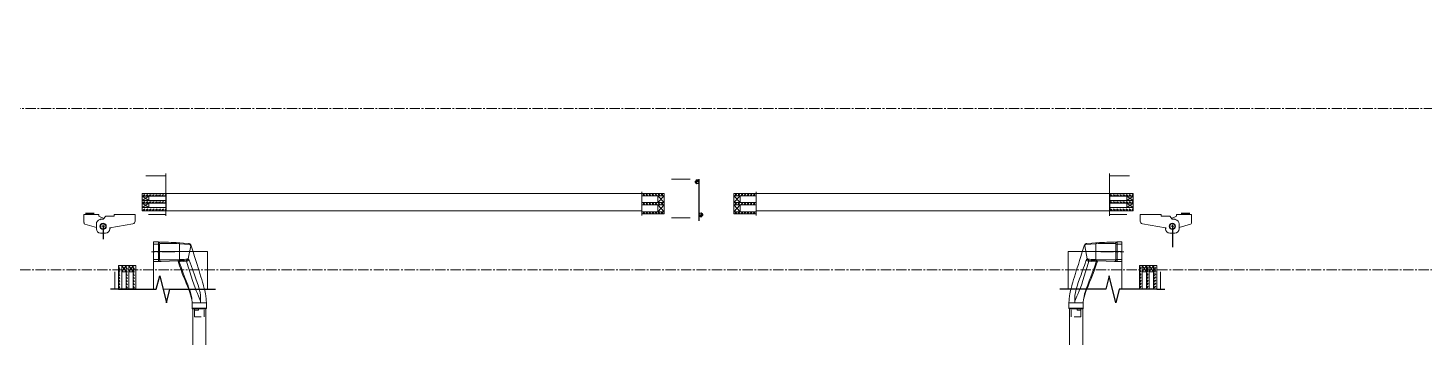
# Model space of a CAD drawing. Header units: millimetres. Extents: x -7155 to 483283, y -227682 to 148426.
# Drawn here: x 66812 to 69408, y 68275 to 68850 of the extents above; entities that cross this region are included whole.
import ezdxf

# ---------------------------------------------------------------- set-up
doc = ezdxf.new("R2010")
doc.units = ezdxf.units.MM
doc.set_wipeout_variables(frame=1)
for name, pattern in [('CENTER', [50.8, 31.75, -6.35, 6.35, -6.35]), ('CENTER2', [28.575, 19.05, -3.175, 3.175, -3.175]), ('CENTERLINE', [30, 12, -1.5, 3, -1.5, 12]), ('HIDDEN', [9.525, 6.35, -3.175])]:
    doc.linetypes.add(name, pattern=pattern)
doc.layers.get('Defpoints').update_dxf_attribs({"color": 140})
doc.layers.add('001', color=7, linetype='Continuous')
doc.layers.add('CENTER', color=1, linetype='CENTER')
for name, color, linetype, lineweight in [('Al', 59, 'Continuous', 13), ('Cen', 1, 'CENTER2', 13), ('DIM', 5, 'Continuous', 9), ('KONT', 7, 'Continuous', 35), ('OSN', 7, 'Continuous', 0), ('АР_Двери_внутренние_антипаника', 7, 'Continuous', 0), ('АР_Оси_РД_размер', 8, 'Continuous', 0), ('АР_Стены_Стекло', 4, 'Continuous', 13), ('Витражные конструкции', 252, 'Continuous', 15), ('СПДС_СИМВОЛЫ', 213, 'Continuous', 25)]:
    doc.layers.add(name, color=color, linetype=linetype, lineweight=lineweight)
doc.layers.add('АР_Оси_РД_100', color=7, linetype='Continuous', lineweight=0, true_color=0x525252)
doc.layers.add('РД_Оси_100', color=7, linetype='Continuous', lineweight=0, true_color=0x525252)
doc.styles.add('style1', font='ARIALN.TTF')
doc.dimstyles.new('Dim100_ареал', dxfattribs={"dimscale": 100, "dimtxt": 2.5, "dimasz": 1, "dimexe": 1, "dimexo": 1, "dimgap": 0.5, "dimtad": 1, "dimzin": 12, "dimdsep": 46, "dimtxsty": 'style1', "dimblk": 'ARCHTICK', "dimcen": 1, "dimdle": 1, "dimclrd": 256, "dimclre": 256, "dimaunit": 1, "dimadec": 0, "dimazin": 3, "dimtfac": 1, "dimtmove": 1, "dimatfit": 3, "dimldrblk": 'OPEN30', "dimfxl": 4, "dimfxlon": 1, "dimtolj": 1, "dimtzin": 0, "dimlwd": 9, "dimlwe": 9, "dimarcsym": 0})

# ---------------------------------------------------------------- blocks, each defined once
blk = doc.blocks.new('_ArchTick')
at = {"color": 0, "linetype": 'ByBlock', "const_width": 0.15}
blk.add_lwpolyline([(-0.5, -0.5), (0.5, 0.5)], dxfattribs=at)
blk = doc.blocks.new('*D149')
at = {"layer": 'Defpoints', "color": 0, "lineweight": 50, "transparency": 16777216}
for p in [(68364, 68400), (70364, 68400), (68364, 15000)]:
    blk.add_point(p, dxfattribs=at)
at = {"layer": 'АР_Оси_РД_размер', "lineweight": 9, "transparency": 16777216}
for p, q in [((70364, 14900), (70364, 68500)), ((69964, 68400), (70464, 68400)), ((69964, 15000), (70464, 15000))]:
    blk.add_line(p, q, dxfattribs=at)
at = {"layer": 'АР_Оси_РД_размер', "lineweight": 9, "transparency": 16777216, "xscale": 100, "yscale": 100, "zscale": 100}
for p, rotation in [((70364, 68400), 90), ((70364, 15000), 270)]:
    blk.add_blockref('_ArchTick', p, dxfattribs=dict(at, rotation=rotation))
at = {"layer": 'АР_Оси_РД_размер', "color": 0, "transparency": 16777216, "insert": (70186.4, 41700), "char_height": 250, "attachment_point": 5, "rotation": 90, "style": 'style1'}
blk.add_mtext('\\A1;53400', dxfattribs=at)
blk = doc.blocks.new('_Open30')
at = {"color": 0, "linetype": 'ByBlock', "lineweight": -2}
for p, q in [((-1, 0.268), (0, 0)), ((0, 0), (-1, -0.268)), ((0, 0), (-1, 0))]:
    blk.add_line(p, q, dxfattribs=at)
blk = doc.blocks.new('*D275')
at = {"layer": 'Defpoints', "color": 0, "lineweight": 50, "transparency": 16777216}
for p in [(68364, 68400), (68364, 63600), (69864, 63600)]:
    blk.add_point(p, dxfattribs=at)
at = {"layer": 'АР_Оси_РД_размер', "lineweight": 9, "transparency": 16777216}
for p, q in [((69864, 68500), (69864, 63500)), ((69464, 68400), (69964, 68400)), ((69464, 63600), (69964, 63600))]:
    blk.add_line(p, q, dxfattribs=at)
at = {"layer": 'АР_Оси_РД_размер', "lineweight": 9, "transparency": 16777216, "xscale": 100, "yscale": 100, "zscale": 100}
for p, rotation in [((69864, 68400), 90), ((69864, 63600), 270)]:
    blk.add_blockref('_ArchTick', p, dxfattribs=dict(at, rotation=rotation))
at = {"layer": 'АР_Оси_РД_размер', "color": 0, "transparency": 16777216, "insert": (69686.4, 66000), "char_height": 250, "attachment_point": 5, "rotation": 90, "style": 'style1'}
blk.add_mtext('\\A1;4800', dxfattribs=at)
blk = doc.blocks.new('01022_sp32mm')
at = {"layer": 'DIM'}
h = blk.add_hatch(dxfattribs=at)
h.set_pattern_fill('GLASS', color=256, scale=4.1, style=0)
h.set_pattern_definition([(45, (-2825.8216, -1233.269), (5e-16, 5.7982756), [4.1, -4.1]), (45, (-2823.792, -1232.3998), (5e-16, 5.7982756), [1.64, -6.56]), (45, (-2826.1127, -1232.3998), (5e-16, 5.7982756), [1.64, -6.56])])
h.paths.add_polyline_path([(44.1, 0), (10.9, 0), (12.9, -1, -1), (12.7, -1.5), (9.8, 0), (8.3, 0), (8, -0.4, -0.236068), (7.8, -0.5, -0.236068), (7.6, -0.4), (7.3, 0), (6.3, 0), (6, -0.4, -0.236068), (5.8, -0.5, -0.236068), (5.6, -0.4), (5.3, 0), (4.3, 0), (4, -0.4, -0.236068), (3.8, -0.5, -0.236068), (3.6, -0.4), (3.3, 0), (2.3, 0), (2, -0.4, -0.236068), (1.8, -0.5, -0.236068), (1.6, -0.4), (1.3, 0), (0, 0), (0, -5), (44.1, -5)])
h = blk.add_hatch(dxfattribs=at)
h.set_pattern_fill('GLASS', color=256, scale=4.1, style=0)
h.set_pattern_definition([(45, (-2825.8216, -1246.269), (5e-16, 5.7982756), [4.1, -4.1]), (45, (-2823.792, -1245.3998), (5e-16, 5.7982756), [1.64, -6.56]), (45, (-2826.1127, -1245.3998), (5e-16, 5.7982756), [1.64, -6.56])])
h.paths.add_polyline_path([(44.1, -13), (10.9, -13), (12.9, -14, -1), (12.7, -14.5), (9.8, -13), (8.3, -13), (8, -13.4, -0.236068), (7.8, -13.5, -0.236068), (7.6, -13.4), (7.3, -13), (6.3, -13), (6, -13.4, -0.236068), (5.8, -13.5, -0.236068), (5.6, -13.4), (5.3, -13), (4.3, -13), (4, -13.4, -0.236068), (3.8, -13.5, -0.236068), (3.6, -13.4), (3.3, -13), (2.3, -13), (2, -13.4, -0.236068), (1.8, -13.5, -0.236068), (1.6, -13.4), (1.3, -13), (0, -13), (0, -18), (44.1, -18)])
h = blk.add_hatch(dxfattribs=at)
h.set_pattern_fill('GLASS', color=256, scale=4.1, style=0)
h.set_pattern_definition([(45, (-2825.8216, -1260.269), (5e-16, 5.7982756), [4.1, -4.1]), (45, (-2823.792, -1259.3998), (5e-16, 5.7982756), [1.64, -6.56]), (45, (-2826.1127, -1259.3998), (5e-16, 5.7982756), [1.64, -6.56])])
h.paths.add_polyline_path([(44.1, -27), (10.9, -27), (12.9, -28, -1), (12.7, -28.5), (9.8, -27), (8.3, -27), (8, -27.4, -0.236068), (7.8, -27.5, -0.236068), (7.6, -27.4), (7.3, -27), (6.3, -27), (6, -27.4, -0.236068), (5.8, -27.5, -0.236068), (5.6, -27.4), (5.3, -27), (4.3, -27), (4, -27.4, -0.236068), (3.8, -27.5, -0.236068), (3.6, -27.4), (3.3, -27), (2.3, -27), (2, -27.4, -0.236068), (1.8, -27.5, -0.236068), (1.6, -27.4), (1.3, -27), (0, -27), (0, -32), (44.1, -32)])
for p, q in [((44.1, 0), (0, 0)), ((0, 0), (0, -5)), ((44.1, -5), (0, -5)), ((0, -5), (0, -13)), ((0, -13), (0, -18)), ((44.1, -13), (0, -13)), ((0, -18), (0, -26)), ((44.1, -18), (0, -18)), ((12, -5), (12, -13)), ((12, -18), (12, -26)), ((0, -26), (0, -32)), ((44.1, -26), (0, -26)), ((44.1, -32), (0, -32))]:
    blk.add_line(p, q)
at = {"layer": 'CENTER'}
blk.add_line((44.1, 0), (44.1, -32), dxfattribs=at)
at = {"layer": 'DIM'}
for p, q in [((12, -5), (0, -13)), ((0, -5), (12, -13)), ((0, -18), (12, -26)), ((12, -18), (0, -26))]:
    blk.add_line(p, q, dxfattribs=at)
blk = doc.blocks.new('petlia_dv')
for p, q in [((-59.9, 22), (-59.9, 11)), ((-59.9, 22), (-24.3, 22)), ((-59.9, 11), (-59.7, 11)), ((-59.7, 11), (-59.7, 9.4)), ((-12.5, -2.6), (-55.6, 4.4)), ((-20.9, 22), (-24.3, 22)), ((-20.9, 22), (-20.9, 19)), ((-20.9, 19), (-4.9, 19)), ((-4.9, 19), (-0.2, 13.4)), ((-4.9, 19), (-2.7, 16.3)), ((7.9, 19), (-1.3, 14.8)), ((-0.2, 13.4), (5.5, 13.3)), ((5.5, 13.3), (5.5, 12.4)), ((5.9, 12.3), (5.5, 12.4)), ((7.9, 22), (32.5, 22)), ((7.9, 22), (7.9, 19)), ((12.5, 4.5), (12.5, -4.5)), ((12.5, -2), (33.9, 3.8)), ((35.9, 22), (32.5, 22)), ((35.9, 7), (35.4, 7)), ((35.4, 7), (35.4, 5.7)), ((35.9, 22), (35.9, 7)), ((-12.5, -2.6), (-12.5, -4.5)), ((4.5, -12.5), (-4.5, -12.5)), ((-4.5, -12.5), (4.5, -12.5)), ((12.5, -2.4), (12.5, -4.5))]:
    blk.add_line(p, q)
for radius in [6, 5]:
    blk.add_circle((0, 0), radius)
for centre, radius, start, end in [((-54.7, 9.4), 5, 180, 260), ((4.5, 4.5), 8, 0, 80), ((33.4, 5.7), 2, 285, 0), ((-4.5, -4.5), 8, 180, 270), ((-4.5, -4.5), 8, 180, 270), ((4.5, -4.5), 8, 270, 0), ((4.5, -4.5), 8, 270, 0)]:
    blk.add_arc(centre, radius, start, end)
at = {"layer": '001'}
blk.add_line((-12.5, -2.5), (-12.5, -4.5), dxfattribs=at)
at = {"layer": 'Cen', "ltscale": 0.5}
blk.add_line((3.2, 0), (-3.2, 0), dxfattribs=at)
at = {"layer": 'Cen', "ltscale": 0.3}
blk.add_line((0, 3.2), (0, -2.8), dxfattribs=at)
blk = doc.blocks.new('дверь 72 открытая створка в проем')
for p, q in [((130.8, 0), (168.3, 0)), ((135.9, -72), (168.3, -72)), ((73.3, -178.6), (73.3, -211)), ((145.3, -173.5), (145.3, -211))]:
    blk.add_line(p, q)
at = {"layer": 'Cen', "linetype": 'CENTER', "ltscale": 5}
for p, q in [((168.3, 4), (168.3, -74.8)), ((149.3, -211), (70.5, -211))]:
    blk.add_line(p, q, dxfattribs=at)
at = {"layer": 'KONT', "ltscale": 10}
for p in [(18.9, -70.3), (34.9, -70.3)]:
    blk.add_line(p, (26.9, -70.3), dxfattribs=at)
blk.add_blockref('01022_sp32mm', (124.2, -33))
at = {"rotation": 270}
blk.add_blockref('01022_sp32mm', (112.3, -166.9), dxfattribs=at)
at = {"layer": 'OSN', "xscale": -1}
blk.add_blockref('petlia_dv', (51.3, -94), dxfattribs=at)
blk = doc.blocks.new('ТПУ-45.02')
at = {"elevation": 0}
blk.add_lwpolyline([(-2, 2.5, -0.916659), (-1.5, 2.4), (-1.5, 1.4, -0.398231), (-1.6, 1.3), (-1.9, 1.3, 0.668179), (-2.1, 0.9), (-1.3, 0.1, 0.198912), (-1.1, 0), (1.2, 0, 0.198912), (1.3, 0.1), (2.1, 0.9, 0.668179), (2, 1.3), (1.6, 1.3, -0.414214), (1.5, 1.4), (1.5, 2.4, -0.904069), (2, 2.5), (3.3, 2.5, 0.414214), (3.5, 2.7), (3.5, 3.1, 0.327426), (3.3, 3.4), (-1, 4.3, 0.167079), (-1.2, 4.3, -0.978527), (-1.6, 4.8, 0.140808), (-1.5, 4.9), (-1, 6.4, -0.301775), (-0.8, 6.6, -0.191208), (1.6, 6.3, -0.2528), (1.7, 6.1, 0.249371), (1.8, 5.9, -0.087675), (2.5, 5.2, 0.34791), (2.8, 5.1), (3.3, 5.4, 0.434986), (3.4, 5.7, 0.631386), (-3.8, 4.5), (-3.8, 2.7, 0.423855), (-3.6, 2.5)], format="xyb", close=True, dxfattribs=at)
blk.add_lwpolyline([(-2, 4.3, 0.440609), (-1.8, 4), (-0.5, 3.8, -0.880439), (-0.6, 3.3), (-3.2, 3.3, -0.266716), (-1.7, 6.2, -0.681981), (-1.5, 6.1)], format="xyb", close=True)
blk.add_lwpolyline([(0.6, 0.7, 0.413945), (0.7, 0.8), (0.7, 2.4, 0.414214), (0.5, 2.7), (-0.4, 2.7, 0.414214), (-0.7, 2.4), (-0.7, 0.8, 0.413945), (-0.5, 0.7), (0.6, 0.7)], format="xyb")
blk = doc.blocks.new('РУ-65.05')
blk.add_blockref('ТПУ-45.02', (-2.6, -2.5))
blk = doc.blocks.new('Стекло 4 мм разрез')
at = {"layer": 'Al'}
for p, q in [((-2, -41.9), (-2, 0)), ((2, -41.9), (2, 0))]:
    blk.add_line(p, q, dxfattribs=at)
at = {"layer": 'Al', "ltscale": 4}
blk.add_line((2, 0), (-2, 0), dxfattribs=at)
at = {"layer": 'Al', "color": 5, "linetype": 'Continuous'}
for p, q in [((-1.4, -5.4), (1.4, -2.5)), ((-1.4, -11), (1.4, -8.2)), ((-1.4, -16.7), (1.4, -13.9)), ((-1.4, -22.4), (1.4, -19.6)), ((-1.4, -28.1), (1.4, -25.2)), ((-1.1, -3.9), (0, -2.8)), ((-1.1, -9.6), (0, -8.5)), ((-1.1, -15.3), (0, -14.2)), ((-1.1, -21), (0, -19.8)), ((-1.1, -26.6), (0, -25.5)), ((0, -5.1), (1.1, -3.9)), ((0, -10.8), (1.1, -9.6)), ((0, -16.4), (1.1, -15.3)), ((0, -22.1), (1.1, -21)), ((-1.4, -33.7), (1.4, -30.9)), ((-1.4, -39.4), (1.4, -36.6)), ((-1.1, -32.3), (0, -31.2)), ((-1.1, -38), (0, -36.9)), ((0, -27.8), (1.1, -26.6)), ((0, -33.5), (1.1, -32.3)), ((0, -39.1), (1.1, -38))]:
    blk.add_line(p, q, dxfattribs=at)
blk = doc.blocks.new('СПД 38 4+4+4')
at = {"layer": 'Al', "ltscale": 4}
for p, q in [((4, 0), (17, -12)), ((4, -12), (17, 0)), ((21, 0), (34, -12)), ((21, -12), (34, 0))]:
    blk.add_line(p, q, dxfattribs=at)
for points in [[(4, 0), (17, 0), (17, -12), (4, -12)], [(21, 0), (34, 0), (34, -12), (21, -12)]]:
    blk.add_lwpolyline(points, close=True, dxfattribs=at)
at = {"layer": 'Cen', "ltscale": 5}
blk.add_line((41, -41.9), (-3, -41.9), dxfattribs=at)
at = {"layer": 'Al', "ltscale": 4}
for p in [(2, 0), (19, 0), (36, 0)]:
    blk.add_blockref('Стекло 4 мм разрез', p, dxfattribs=at)
blk = doc.blocks.new('дверь 72 стык створок')
for p, q in [((-122.9, 27), (-157.9, 27)), ((-122.9, -45), (-157.9, -45))]:
    blk.add_line(p, q)
at = {"layer": 'CENTER', "ltscale": 5}
blk.add_line((-106.6, 26.6), (-106.6, -50.8), dxfattribs=at)
at = {"xscale": -1, "rotation": 180}
blk.add_blockref('РУ-65.05', (-107.3, 23), dxfattribs=at)
at = {"xscale": -1}
blk.add_blockref('РУ-65.05', (-105.8, -41), dxfattribs=at)
at = {"layer": 'Al', "ltscale": 4, "rotation": 270}
blk.add_blockref('СПД 38 4+4+4', (-171.2, 0), dxfattribs=at)
at = {"layer": 'Al', "ltscale": 4, "xscale": -1, "rotation": 90}
blk.add_blockref('СПД 38 4+4+4', (-41.9, 0), dxfattribs=at)
blk = doc.blocks.new('Д-4 план')
at = {"layer": 'АР_Стены_Стекло', "ltscale": 35}
for p, q in [((-65, 1922.7), (-65, 1038.2)), ((-33, 1922.7), (-33, 1038.2)), ((-65, 825), (-65, 168.3)), ((-33, 825), (-33, 168.3))]:
    blk.add_line(p, q, dxfattribs=at)
at = {"layer": 'Витражные конструкции', "ltscale": 75}
for points in [[(-211, 1940.7), (-211, 1945.7), (-141, 1945.7), (-141, 1845.7), (-211, 1845.7), (-211, 1928.2)], [(-211, 150.3), (-211, 145.3), (-141, 145.3), (-141, 245.3), (-211, 245.3), (-211, 162.8)]]:
    blk.add_lwpolyline(points, dxfattribs=at)
at = {"layer": 'Витражные конструкции', "ltscale": 4}
for name, p, rotation in [('дверь 72 открытая створка в проем', (0, 2091), 270), ('дверь 72 стык створок', (-33, 825), 269.9999999999999)]:
    blk.add_blockref(name, p, dxfattribs=dict(at, rotation=rotation))
at = {"layer": 'Витражные конструкции', "ltscale": 4, "xscale": -1, "rotation": 270}
blk.add_blockref('дверь 72 открытая створка в проем', (0, 0), dxfattribs=at)
at = {"color": 7, "ltscale": 5, "true_color": 0xffffff}
for points in [[(-211, 2010.7), (-211, 1940.7), (-186, 1934.4), (-236, 1921.9), (-211, 1915.7), (-211, 1845.7), (-278.7, 1845.7), (-278.7, 2010.7)], [(-211, 80.3), (-211, 150.3), (-236, 156.6), (-186, 169.1), (-211, 175.3), (-211, 245.3), (-278.7, 245.3), (-278.7, 80.3)]]:
    blk.add_wipeout(points, dxfattribs=at).dxf.layer = 'СПДС_СИМВОЛЫ'
at = {"layer": 'СПДС_СИМВОЛЫ', "linetype": 'Continuous', "ltscale": 5}
for p, q in [((-211, 2010.7), (-211, 2025.7)), ((-211, 1845.7), (-211, 1830.7)), ((-211, 245.3), (-211, 260.3)), ((-211, 80.3), (-211, 65.3))]:
    blk.add_line(p, q, dxfattribs=at)
for points in [[(-211, 2010.7), (-211, 1940.7), (-186, 1934.4), (-236, 1921.9), (-211, 1915.7), (-211, 1845.7)], [(-211, 80.3), (-211, 150.3), (-236, 156.6), (-186, 169.1), (-211, 175.3), (-211, 245.3)]]:
    blk.add_lwpolyline(points, dxfattribs=at)
blk = doc.blocks.new('66NEW00')
at = {"layer": 'АР_Двери_внутренние_антипаника', "color": 40, "linetype": 'Continuous'}
for p, q in [((9.1, 0), (-9.1, 0)), ((-9.1, 0), (-9.1, -4.7)), ((9.1, -4.7), (9.1, 0)), ((8.5, -22.4), (9, -6.9)), ((9, -5.7), (9.1, -4.7)), ((9, -6.9), (9, -5.7)), ((-8.3, -23.5), (-8, -27.9)), ((8.5, -22.4), (8.8, -22.7)), ((8.8, -22.7), (13.2, -24.1)), ((13.2, -24.1), (17, -25.5)), ((17, -25.5), (20.4, -26.7)), ((-8, -27.9), (-7.7, -32.5)), ((-7.7, -32.7), (-7.7, -32.5)), ((-7.6, -32.8), (-7.7, -32.7)), ((-7.3, -33.6), (-7.6, -32.8)), ((-6.4, -34.5), (-7.3, -33.6)), ((-5.6, -34.9), (-6.4, -34.5)), ((-4.6, -35.2), (-5.6, -34.9)), ((0.2, -36.7), (-4.6, -35.2)), ((4.5, -38.1), (0.2, -36.7)), ((8.3, -39.3), (4.5, -38.1)), ((20.4, -26.7), (23.3, -27.9)), ((23.3, -27.9), (25.9, -28.9)), ((25.9, -28.9), (28.2, -29.9)), ((28.2, -29.9), (30.3, -30.7)), ((30.3, -30.7), (32.1, -31.4)), ((32.1, -31.4), (34.2, -32.3)), ((34.2, -32.3), (36.1, -33)), ((36.1, -33), (38, -33.7)), ((38, -33.7), (40, -34.4)), ((40, -34.4), (42.2, -35)), ((42.2, -35), (44.4, -35.5)), ((44.4, -35.5), (45.1, -35.6)), ((45.1, -35.6), (46.3, -35.8)), ((47.5, -35.8), (46.3, -35.8)), ((47.5, -35.8), (52.5, -35.8)), ((53, -43.4), (53, -36.3)), ((11.8, -40.4), (8.3, -39.3)), ((14.9, -41.4), (11.8, -40.4)), ((17.7, -42.3), (14.9, -41.4)), ((20.2, -43), (17.7, -42.3)), ((23.3, -44), (20.2, -43)), ((26, -44.8), (23.3, -44)), ((28.2, -45.4), (26, -44.8)), ((30.1, -46), (28.2, -45.4)), ((31.7, -46.4), (30.1, -46)), ((33.1, -46.8), (31.7, -46.4)), ((34.2, -47.1), (33.1, -46.8)), ((35.1, -47.3), (34.2, -47.1)), ((36.2, -47.6), (35.1, -47.3)), ((37.6, -47.9), (36.2, -47.6)), ((39.3, -48.2), (37.6, -47.9)), ((41.1, -48.6), (39.3, -48.2)), ((41.8, -48.7), (41.1, -48.6)), ((42.4, -48.7), (41.8, -48.7)), ((43, -48.8), (42.4, -48.7)), ((43.6, -48.9), (43, -48.8)), ((44.1, -48.9), (43.6, -48.9)), ((45.1, -49), (44.1, -48.9)), ((47.5, -49.1), (45.1, -49)), ((52.5, -49.1), (47.5, -49.1)), ((53, -48.6), (53, -43.4))]:
    blk.add_line(p, q, dxfattribs=at)
at = {"layer": 'АР_Двери_внутренние_антипаника', "color": 1, "linetype": 'Continuous'}
for p, q in [((-7.1, -4.4), (-7.1, 0)), ((7.1, 0), (7.1, -4.4)), ((-8.9, -4.6), (-9.1, -4.7)), ((-9, -5.2), (-9.1, -4.7)), ((-8.8, -5.4), (-9, -5.2)), ((-8.5, -4.5), (-8.9, -4.6)), ((-8.6, -5.6), (-8.8, -5.4)), ((-8.4, -5.7), (-8.6, -5.6)), ((-8.2, -4.4), (-8.5, -4.5)), ((-8.1, -5.8), (-8.4, -5.7)), ((-7.8, -4.4), (-8.2, -4.4)), ((-7.6, -5.9), (-8.1, -5.8)), ((-7.5, -4.4), (-7.8, -4.4)), ((-7.6, -5.8), (-7.5, -5.7)), ((-7.6, -5.9), (-7.6, -5.8)), ((-7.6, -7.7), (-7.6, -5.9)), ((-7.6, -9.8), (-7.6, -7.7)), ((-7.6, -11.7), (-7.6, -9.8)), ((-7.6, -14), (-7.6, -11.7)), ((-7.1, -4.4), (-7.5, -4.4)), ((-7.5, -5.7), (-7.3, -5.7)), ((-7.3, -5.7), (-7.2, -5.6)), ((-7.2, -5.6), (-7.1, -5.6)), ((7.1, -4.4), (-7.1, -4.4)), ((-7.1, -4.4), (-7.1, -5.6)), ((-7.1, -5.6), (7.1, -5.6)), ((7.1, -4.4), (7.1, -5.6)), ((7.5, -4.4), (7.1, -4.4)), ((7.1, -5.6), (7.2, -5.6)), ((7.2, -5.6), (7.3, -5.7)), ((7.3, -5.7), (7.4, -5.7)), ((7.4, -5.7), (7.5, -5.7)), ((7.8, -4.4), (7.5, -4.4)), ((7.5, -5.7), (7.6, -5.8)), ((8.1, -5.8), (7.6, -5.9)), ((7.6, -5.8), (7.6, -5.9)), ((7.6, -5.9), (7.6, -7.8)), ((7.6, -7.8), (7.6, -9.9)), ((7.6, -9.9), (7.6, -11.8)), ((7.6, -11.8), (7.6, -14.2)), ((8.2, -4.4), (7.8, -4.4)), ((8.4, -5.7), (8.1, -5.8)), ((8.5, -4.5), (8.2, -4.4)), ((8.6, -5.6), (8.4, -5.7)), ((8.9, -4.6), (8.5, -4.5)), ((8.8, -5.4), (8.6, -5.6)), ((9, -5.2), (8.8, -5.4)), ((9.1, -4.7), (8.9, -4.6)), ((9.1, -4.7), (9, -5.2)), ((-8.4, -23.1), (-8.3, -23.5)), ((-8.3, -23.5), (-8.1, -23.7)), ((-8.3, -24.4), (-8.3, -24.2)), ((-8.1, -23.7), (-7.8, -23.9)), ((-7.8, -23.9), (-7.4, -24)), ((-7.6, -16), (-7.6, -14)), ((-7.6, -18.1), (-7.6, -16)), ((-7.6, -19.9), (-7.6, -18.1)), ((-7.5, -21.9), (-7.6, -19.9)), ((-7.4, -24), (-7.5, -21.9)), ((7.4, -24), (-7.4, -24)), ((7.3, -24), (-7.3, -24)), ((-6.7, -33.3), (-7.3, -24)), ((7.3, -24), (7.2, -25.6)), ((7.2, -25.6), (7.2, -27.1)), ((7.5, -24), (7.3, -24)), ((7.5, -22.4), (7.4, -24)), ((7.4, -24), (7.8, -23.9)), ((7.6, -19.3), (7.5, -20.8)), ((7.5, -20.8), (7.5, -22.4)), ((7.5, -24), (7.5, -24)), ((7.6, -14.2), (7.6, -16.2)), ((7.6, -16.2), (7.6, -17.8)), ((7.6, -17.8), (7.6, -19.3)), ((7.8, -23.9), (8.1, -23.7)), ((8.1, -23.7), (8.3, -23.5)), ((8.2, -25.1), (8.2, -25.2)), ((8.3, -25.1), (8.2, -25.1)), ((8.2, -25.2), (8.2, -25.5)), ((8.2, -25.5), (8.2, -25.5)), ((8.3, -23.5), (8.4, -23.1)), ((8.4, -23.6), (8.3, -23.6)), ((8.4, -24.3), (8.3, -24.8)), ((8.3, -24.8), (8.3, -25.1)), ((8.3, -25.1), (8.3, -25.1)), ((8.4, -23.1), (8.5, -22.4)), ((8.4, -22.6), (8.5, -22.9)), ((8.4, -22.6), (8.4, -23.6)), ((8.4, -23.6), (8.4, -24.3)), ((8.5, -22.9), (8.6, -23)), ((8.6, -23), (8.6, -23.1)), ((8.6, -23.1), (8.7, -23.2)), ((8.7, -23.2), (8.9, -23.4)), ((8.8, -22.7), (9, -22.8)), ((8.9, -23.4), (9.2, -23.8)), ((9, -22.8), (9.1, -22.9)), ((9, -27.8), (9.3, -24)), ((9.1, -22.9), (9.2, -23.2)), ((9.2, -23.2), (9.3, -23.8)), ((9.2, -23.8), (9.3, -23.8)), ((9.3, -23.8), (14.4, -25.5)), ((9.3, -24), (9.3, -23.8)), ((14.4, -25.5), (19.1, -27.2)), ((-7.4, -33.1), (-7.6, -32.8)), ((-7.1, -33.3), (-7.4, -33.1)), ((-6.7, -33.3), (-7.1, -33.3)), ((-6.6, -33.7), (-6.7, -33.3)), ((-6.3, -34), (-6.6, -33.7)), ((-6.3, -34.5), (-6.4, -34.4)), ((-5.6, -34.5), (-6.3, -34)), ((-6, -34.6), (-6.3, -34.5)), ((-5.6, -34.5), (-6, -34.6)), ((6.7, -32.2), (-5.6, -34.5)), ((6.7, -31.8), (6.6, -32)), ((6.6, -32), (6.7, -32.1)), ((6.8, -31.6), (6.7, -31.8)), ((6.7, -32.2), (7.2, -32)), ((6.7, -32.1), (6.7, -32.2)), ((6.7, -32.2), (7.1, -32.7)), ((6.9, -31.4), (6.8, -31.5)), ((6.8, -31.5), (6.8, -31.5)), ((6.8, -31.5), (6.8, -31.5)), ((6.8, -31.5), (6.8, -31.6)), ((6.8, -31.6), (6.8, -31.6)), ((6.8, -31.6), (6.8, -31.6)), ((6.8, -31.6), (6.8, -31.6)), ((6.8, -31.6), (6.8, -31.6)), ((6.8, -31.6), (6.8, -31.6)), ((6.8, -31.6), (6.8, -31.6)), ((6.8, -31.6), (6.8, -31.6)), ((6.8, -31.6), (6.8, -31.6)), ((6.8, -31.6), (6.8, -31.6)), ((6.8, -31.6), (6.8, -31.6)), ((6.8, -31.6), (6.8, -31.6)), ((6.8, -31.6), (6.8, -31.6)), ((7, -29.9), (6.9, -31.4)), ((6.9, -31.4), (7.2, -31.3)), ((7.1, -28.5), (7, -29.9)), ((7.2, -27.1), (7.1, -28.5)), ((7.1, -32.7), (7.4, -32.9)), ((7.2, -31.3), (7.5, -31.2)), ((7.2, -32), (7.6, -31.6)), ((7.4, -32.9), (7.8, -33.1)), ((7.5, -31.2), (7.8, -30.9)), ((7.6, -31.6), (8, -31.1)), ((7.8, -30.9), (7.9, -30.6)), ((7.8, -33.1), (8.2, -32.7)), ((7.8, -33.1), (12.8, -34.8)), ((8, -30.6), (7.9, -30.6)), ((7.9, -30.6), (7.9, -30.6)), ((7.9, -30.6), (7.9, -30.6)), ((8, -31.1), (8.1, -30.6)), ((8.1, -30.6), (8, -30.6)), ((8, -30.6), (8, -30.6)), ((8.1, -30.7), (8.1, -30.6)), ((8.4, -30.7), (8.1, -30.7)), ((8.2, -32.7), (8.5, -32.1)), ((8.6, -30.6), (8.4, -30.7)), ((8.5, -32.1), (8.8, -31.3)), ((8.7, -30.6), (8.6, -30.6)), ((8.8, -30.6), (8.7, -30.6)), ((8.8, -30.6), (9, -27.8)), ((14, -32.2), (8.8, -30.6)), ((8.8, -30.6), (8.8, -30.6)), ((8.8, -31.3), (8.8, -30.6)), ((12.8, -34.8), (17.3, -36.4)), ((18.7, -33.6), (14, -32.2)), ((17.3, -36.4), (21.4, -37.9)), ((22.9, -34.9), (18.7, -33.6)), ((19.1, -27.2), (23.3, -28.8)), ((21.4, -37.9), (25.2, -39.3)), ((26.8, -36.1), (22.9, -34.9)), ((23.3, -28.8), (27.2, -30.3)), ((30.3, -37.3), (26.8, -36.1)), ((27.2, -30.3), (30.7, -31.7)), ((33.5, -38.5), (30.3, -37.3)), ((30.7, -31.7), (33.8, -32.9)), ((36.4, -39.6), (33.5, -38.5)), ((33.8, -32.9), (36.7, -33.9)), ((36.7, -33.9), (39.3, -34.6)), ((39.3, -34.6), (41.6, -35.1)), ((41.6, -35.1), (43.1, -35.4)), ((43.1, -35.4), (44.5, -35.6)), ((47.5, -35.9), (47.5, -43.7)), ((47.5, -35.9), (47.5, -35.9)), ((52.5, -35.9), (52.5, -43.7)), ((25.2, -39.3), (28.7, -40.5)), ((28.7, -40.5), (31.9, -41.6)), ((31.9, -41.6), (34.9, -42.5)), ((34.9, -42.5), (37.8, -43.2)), ((39, -40.7), (36.4, -39.6)), ((37.8, -43.2), (40.6, -43.6)), ((41.3, -41.7), (39, -40.7)), ((40.6, -43.6), (42.5, -43.7)), ((42.9, -42.5), (41.3, -41.7)), ((42.5, -43.7), (44.3, -43.7)), ((44.5, -43.1), (42.9, -42.5)), ((44.3, -43.7), (45.9, -43.7)), ((46, -43.6), (44.5, -43.1)), ((45.9, -43.7), (47.5, -43.7)), ((47.5, -43.7), (46, -43.6)), ((47.5, -43.7), (47.5, -49.1)), ((52.5, -49.1), (47.5, -49.1)), ((52.5, -43.7), (52.5, -49.1))]:
    blk.add_line(p, q, dxfattribs=at)
at = {"layer": 'АР_Двери_внутренние_антипаника', "color": 1, "linetype": 'CENTERLINE'}
blk.add_line((0, -19.6), (0, 2), dxfattribs=at)
at = {"layer": 'АР_Двери_внутренние_антипаника', "color": 1, "linetype": 'HIDDEN'}
for p, q in [((60.5, -38), (53, -38)), ((54.5, -38.1), (53, -38.1)), ((54.5, -41.6), (54.5, -38.1)), ((60.5, -38), (60.5, -47)), ((54.5, -41.6), (53, -41.6)), ((60.5, -47), (53, -47))]:
    blk.add_line(p, q, dxfattribs=at)
at = {"layer": 'АР_Двери_внутренние_антипаника', "color": 40, "linetype": 'Continuous'}
for centre, radius, start, end in [((490.9, 3.7), 500, 180.9623, 183.0781), ((52.5, -36.3), 0.5, 0, 90), ((52.5, -48.6), 0.5, 270, 0)]:
    blk.add_arc(centre, radius, start, end, dxfattribs=at)
at = {"layer": 'АР_Двери_внутренние_антипаника', "color": 1, "linetype": 'Continuous'}
blk.add_arc((-490.8, 5.3), 500, 355.8784, 356.6918, dxfattribs=at)
blk.add_point((0, 0), dxfattribs=at)
blk = doc.blocks.new('*U56')
at = {"layer": 'АР_Двери_внутренние_антипаника', "color": 40, "linetype": 'Continuous'}
for p, q in [((693.5, 97.1), (106, 97.1)), ((693.5, 72.7), (106, 72.7))]:
    blk.add_line(p, q, dxfattribs=at)
at = {"layer": 'АР_Двери_внутренние_антипаника', "xscale": 2, "yscale": 2, "zscale": 2, "rotation": 180}
blk.add_blockref('66NEW00', (799.5, 0), dxfattribs=at)
blk = doc.blocks.new('*U57')
at = {"layer": 'АР_Двери_внутренние_антипаника', "color": 40, "linetype": 'Continuous'}
for p, q in [((856.7, 97.1), (106, 97.1)), ((856.7, 72.7), (106, 72.7))]:
    blk.add_line(p, q, dxfattribs=at)
at = {"layer": 'АР_Двери_внутренние_антипаника', "xscale": 2, "yscale": 2, "zscale": 2, "rotation": 180}
blk.add_blockref('66NEW00', (962.7, 0), dxfattribs=at)
blk = doc.blocks.new('дверь из лест_2')
at = {"layer": 'Витражные конструкции', "color": 4, "lineweight": 30, "ltscale": 2}
for points in [[(93756, 3948.7), (93732.4, 3948.7)], [(93756.2, 1960.3), (93717.4, 1960.3)]]:
    blk.add_lwpolyline(points, dxfattribs=at)
at = {"layer": 'Витражные конструкции', "color": 4, "lineweight": 30, "ltscale": 2, "xscale": -1, "rotation": 180}
blk.add_blockref('*U57', (92746.3, 3854.7), dxfattribs=at)
at = {"layer": 'Витражные конструкции', "color": 4, "lineweight": 30, "ltscale": 2}
blk.add_blockref('*U56', (92909.5, 2054.3), dxfattribs=at)
blk = doc.blocks.new('СОШ_2200_АР_ОСИ_М100_28.05.24')
at = {"layer": 'АР_Оси_РД_100', "linetype": 'CENTER2'}
for points in [[(95715.503, 68700), (-5454.958, 68700), (-5954.958, 68850)], [(78274.959, 68400), (-5454.958, 68400), (-5954.958, 68250)]]:
    blk.add_lwpolyline(points, dxfattribs=at)
at = {"layer": 'АР_Оси_РД_размер'}
for base, p1, p2, picture, middle in [((70363.995, 68400), (68363.995, 15000), (68363.995, 68400), '*D149', (70186.352, 41700)), ((69863.995, 63600), (68363.995, 68400), (68363.995, 63600), '*D275', (69686.352, 66000))]:
    dim = blk.add_linear_dim(base=base, p1=p1, p2=p2, angle=90, dimstyle='Dim100_ареал', dxfattribs=at)
    dim.commit()
    dim.dimension.update_dxf_attribs({"geometry": picture, "text_midpoint": middle})

msp = doc.modelspace()

# ---------------------------------------------------------------- block references
at = {"layer": 'РД_Оси_100'}
msp.add_blockref('СОШ_2200_АР_ОСИ_М100_28.05.24', (0, 0), dxfattribs=at)

# ---------------------------------------------------------------- next in the draw order: block references
at = {"layer": 'Витражные конструкции', "color": 18, "ltscale": 35, "true_color": 0x000000, "rotation": 90}
msp.add_blockref('Д-4 план', (68991, 68575), dxfattribs=at)

# ---------------------------------------------------------------- next in the draw order: block references
msp.add_blockref('дверь из лест_2', (70900, -25275.2), dxfattribs=at)

doc.saveas('drawing.dxf')
